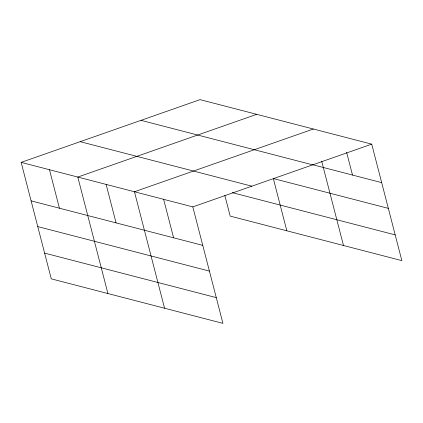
<?xml version="1.0" encoding="UTF-8"?>
<svg xmlns="http://www.w3.org/2000/svg" width="423" height="423" viewBox="0 0 423 423"><rect width="100%" height="100%" fill="white"/><g stroke="black" fill="none" stroke-linecap="round" stroke-linejoin="round"><path stroke-width="0.63" d="M21.15 162.374L192.814 206.889L222.937 323.362L51.273 278.852L21.15 162.374L200.063 99.638L371.727 144.148L401.85 260.626L230.186 216.111L224.83 195.394M256.713 114.326L77.8 177.063L107.923 293.541M313.364 129.015L134.451 191.751L164.568 308.23M192.814 206.889L371.727 144.148M312.613 164.716L381.678 182.625M141.023 120.344L312.687 164.854M388.335 208.365L273.321 178.543L286.836 230.799M80.19 141.673L251.854 186.183M232.343 192.655L395.193 234.887M31.101 200.851L202.765 245.361M37.758 226.591L209.422 271.101M44.616 253.113L216.28 297.623M346.622 152.349L352.496 175.059M321.681 161.184L343.487 245.488M163.632 199.318L173.583 237.795M106.125 184.407L116.071 222.884M49.475 169.718L59.426 208.195"/></g></svg>
